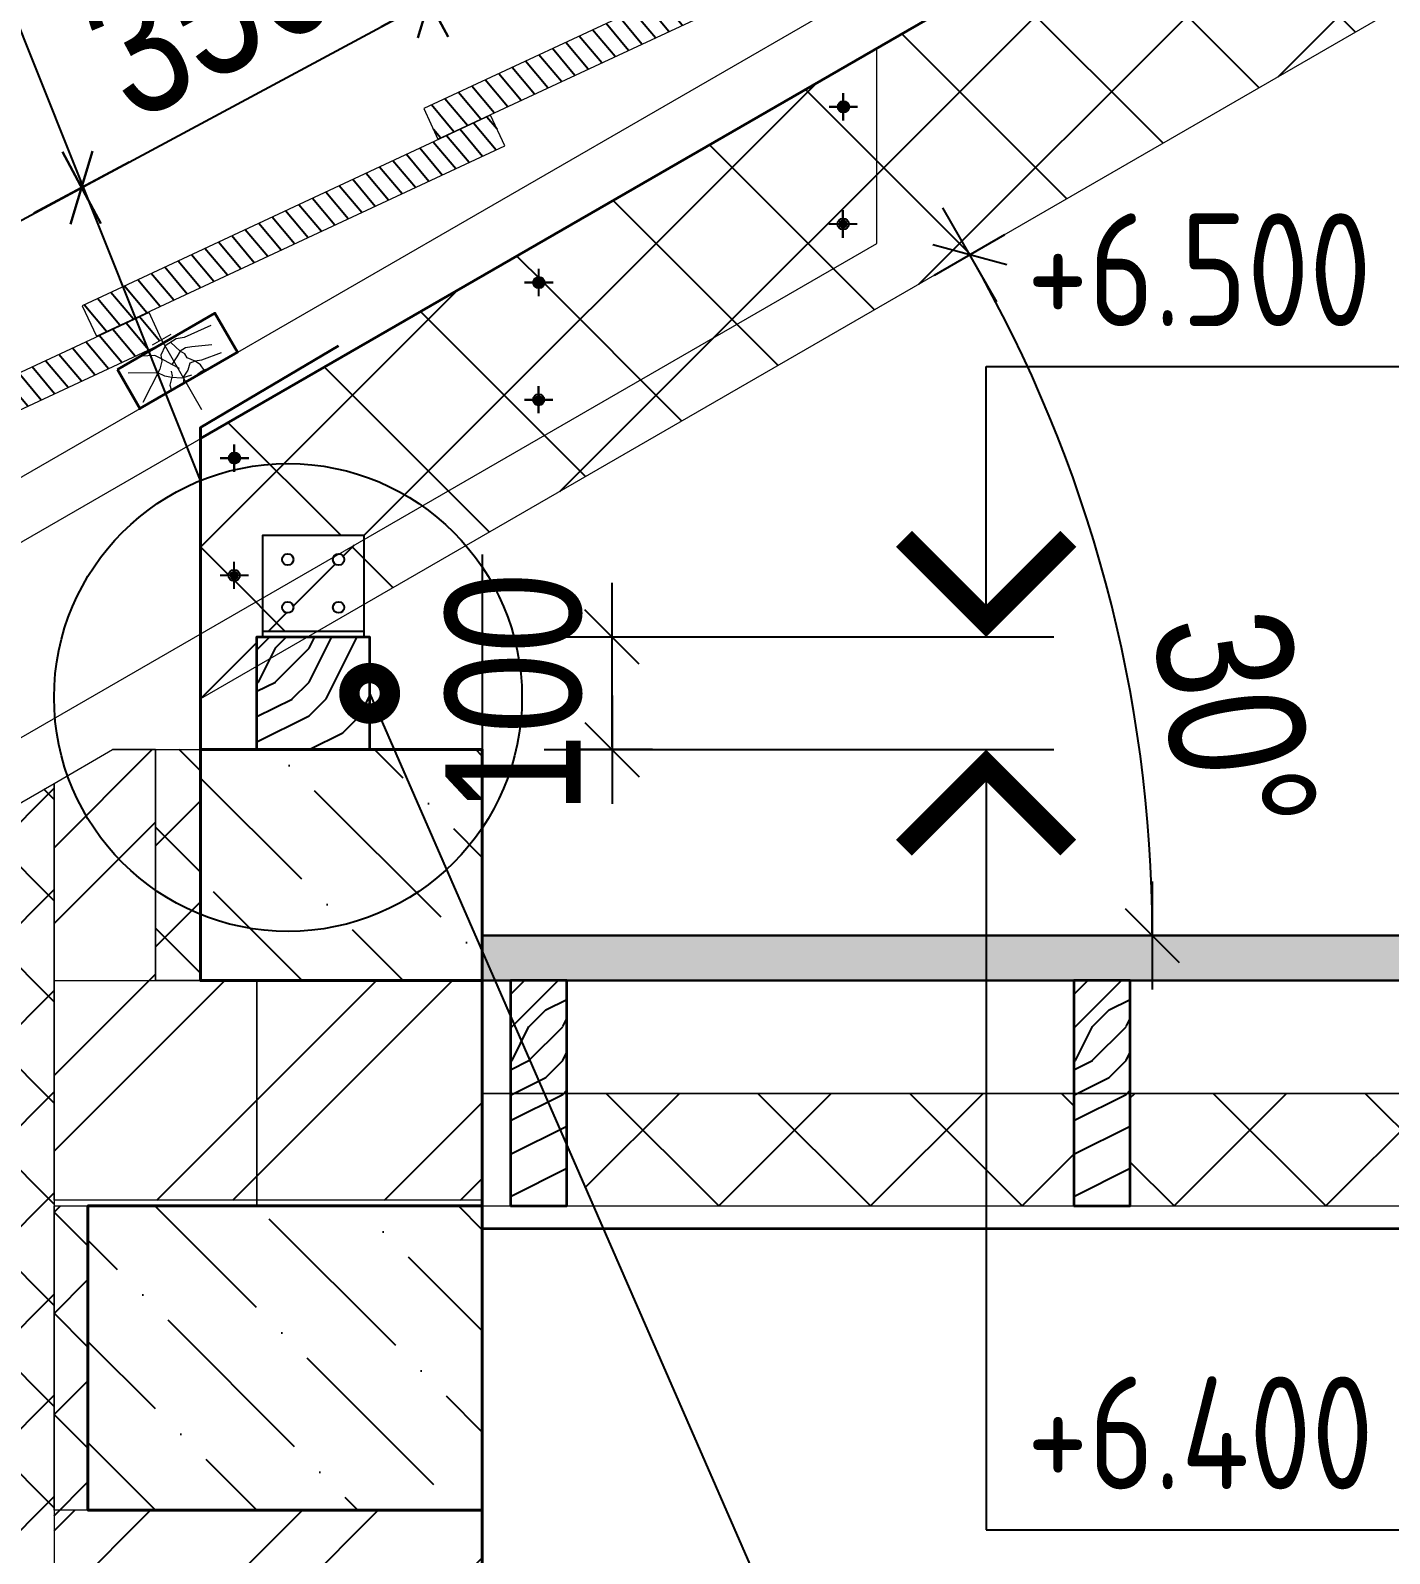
# Model space of a CAD drawing. Extents: x -12289450 to -10763036, y -7834513 to -6150123.
# Drawn here: x -10916140 to -10914934, y -7677558 to -7676207 of the extents above; entities that cross this region are included whole.
import ezdxf

# ---------------------------------------------------------------- set-up
doc = ezdxf.new("R2010")
doc.units = 0
doc.header["$LTSCALE"] = 25
doc.header["$PDMODE"] = 35
doc.linetypes.add('CENTER', pattern=[50.8, 31.75, -6.35, 6.35, -6.35])
doc.linetypes.add('HIDDEN', pattern=[9.525, 6.35, -3.175])
doc.layers.get('DefPoints').update_dxf_attribs({"color": 10, "lineweight": 30})
for name, color, linetype in [('004-ВСПЛИНИИ', 15, 'Continuous'), ('005-РАЗМЕРЫ', 252, 'Continuous'), ('008-ШТРИХОВКА', 252, 'Continuous'), ('014-ОСИ', 251, 'CENTER'), ('1рамка1', 7, 'Continuous'), ('Крыши', 7, 'Continuous'), ('Примечания', 7, 'Continuous')]:
    doc.layers.add(name, color=color, linetype=linetype)
for name, color, linetype, lineweight in [('RAZMER', 7, 'Continuous', 9), ('Перегор', 4, 'Continuous', 20), ('Стена', 7, 'Continuous', 5), ('СТЕНЫ', 5, 'Continuous', 40), ('Штрих', 9, 'Continuous', 13)]:
    doc.layers.add(name, color=color, linetype=linetype, lineweight=lineweight)
doc.styles.add('GOST 2.304', font='cs_gost2304.shx')
doc.styles.add('TXT0', font='txt', dxfattribs={"width": 0.8})
doc.dimstyles.new('Копия 3 РАЗМЕРЫ 3', dxfattribs={"dimscale": 30, "dimtxt": 4, "dimasz": 0.08, "dimexe": 0, "dimexo": 0, "dimgap": 0.9, "dimtad": 1, "dimdec": 0, "dimzin": 0, "dimdsep": 46, "dimtxsty": 'TXT0', "dimblk1": 'A8MITTA', "dimblk2": 'A8MITTA', "dimsah": 1, "dimcen": 0.3, "dimse1": 1, "dimse2": 1, "dimadec": 0, "dimazin": 0, "dimtp": 6, "dimtm": 6, "dimtfac": 1, "dimtdec": 0, "dimtofl": 0, "dimtmove": 0, "dimatfit": 3, "dimldrblk": 'A8MITTA', "dimfxl": 0, "dimtolj": 1, "dimtzin": 0, "dimarcsym": 0})

# ---------------------------------------------------------------- blocks, each defined once
blk = doc.blocks.new('A8MITTA', base_point=(3180, 3140))
for p, q in [((3180, 3155), (3180, 3125)), ((3170, 3130), (3190, 3150)), ((3160, 3140), (3200, 3140))]:
    blk.add_line(p, q)
blk = doc.blocks.new('*D1121')
at = {"layer": '005-РАЗМЕРЫ', "color": 0, "lineweight": -2, "ltscale": 4, "transparency": 16777216}
blk.add_arc((-10916353.1, -7677009.9), 1208.4, 0.1138, 29.8862, dxfattribs=at)
at = {"layer": 'DefPoints', "color": 0, "ltscale": 4, "transparency": 16777216}
for p in [(-10911089.2, -7673970.7), (-10915217.6, -7676596.6), (-10915739.2, -7677009.9), (-10913249.2, -7677009.9), (-10916768.8, -7677249.9)]:
    blk.add_point(p, dxfattribs=at)
at = {"layer": '005-РАЗМЕРЫ', "color": 0, "lineweight": -2, "ltscale": 4, "transparency": 16777216, "xscale": 2.4, "yscale": 2.4, "zscale": 2.4}
for p, rotation in [((-10915306.6, -7676405.7), 119.9431024038141), ((-10915144.7, -7677009.9), 270.0568976005309)]:
    blk.add_blockref('A8MITTA', p, dxfattribs=dict(at, rotation=rotation))
at = {"layer": '005-РАЗМЕРЫ', "color": 0, "ltscale": 4, "transparency": 16777216, "insert": (-10915071.7, -7676819.9), "char_height": 120, "attachment_point": 5, "rotation": 278.4331, "style": 'TXT0'}
blk.add_mtext('\\A1;30°', dxfattribs=at)
blk = doc.blocks.new('ytjtyj')
at = {"layer": 'Перегор', "linetype": 'Continuous'}
for p, q in [((-3.6, 13.4), (-21.6, 6.9)), ((-12.6, 10.2), (11.8, -56.9))]:
    blk.add_line(p, q, dxfattribs=at)
at = {"layer": 'Стена', "linetype": 'Continuous', "ltscale": 100}
blk.add_line((51.9, -12.5), (38.2, 25), dxfattribs=at)
blk.add_lwpolyline([(-55.8, -9.2), (-42.1, -46.8), (51.9, -12.5), (38.2, 25), (-55.8, -9.2)], close=True, dxfattribs=at)
at = {"layer": 'Штрих', "linetype": 'Continuous', "ltscale": 100}
for p, q in [((32.8, 15.1), (7.6, 8.6)), ((-10.2, 4.4), (-15.6, -3.3)), ((0.3, 8.6), (-10.2, 4.4)), ((2, -2.6), (-4.9, 6.5)), ((7.6, 8.6), (0.3, 8.6)), ((-20.7, -2.7), (-33.2, -0.9)), ((-15.6, -6.6), (-20.7, -2.7)), ((-15.6, -8.5), (-18.6, -15.3)), ((-15.6, -3.3), (-15.6, -8.5)), ((-7.2, -13), (-15.6, -6.6)), ((-1.7, -7.1), (-7.2, -13)), ((-1.2, -17.6), (-7.2, -13)), ((2, -2.6), (-1.7, -7.1)), ((7.1, -0.5), (2, -2.6)), ((5.7, -5.8), (2, -2.6)), ((7.2, -9.7), (5.7, -5.8)), ((12.9, -0.7), (7.1, -0.5)), ((13.7, -13.8), (7.2, -9.7)), ((30.7, -2.1), (12.9, -0.7)), ((37.5, -10.5), (19.4, -13.8)), ((-20.7, -18.1), (-46.9, -13.8)), ((-18.6, -15.3), (-38.4, -41.9)), ((-15.1, -22.2), (-20.7, -18.1)), ((-9.5, -24.4), (-15.1, -22.2)), ((-8.9, -23.1), (-12.3, -30.7)), ((-0.7, -26.6), (-9.5, -24.4)), ((-9, -18.9), (-8.9, -23.1)), ((8.3, -25.3), (-0.7, -26.6)), ((1.3, -25.2), (0.1, -30.6)), ((5.7, -20.6), (1.3, -25.2)), ((8.7, -14.8), (5.7, -20.6)), ((13.7, -13.8), (8.7, -14.8)), ((17.6, -17.7), (13.7, -13.8)), ((19.4, -13.8), (13.7, -13.8)), ((17.5, -23.8), (14, -25.5)), ((21.4, -22.6), (17.5, -23.8)), ((20.1, -23), (17.6, -17.7)), ((-12.3, -30.7), (-11.7, -34.8))]:
    blk.add_line(p, q, dxfattribs=at)
blk = doc.blocks.new('*D1092')
at = {"layer": '005-РАЗМЕРЫ', "color": 0, "lineweight": -2, "ltscale": 4, "transparency": 16777216}
blk.add_line((-10916400.9, -7676510.5), (-10916096.9, -7676347.3), dxfattribs=at)
at = {"layer": 'DefPoints', "color": 0, "ltscale": 4, "transparency": 16777216}
for p in [(-10916094.8, -7676346.1), (-10916012.4, -7676499.5), (-10916315.5, -7676674.5)]:
    blk.add_point(p, dxfattribs=at)
at = {"layer": '005-РАЗМЕРЫ', "color": 0, "lineweight": -2, "ltscale": 4, "transparency": 16777216, "xscale": 2.4, "yscale": 2.4, "zscale": 2.4}
for p, rotation in [((-10916094.8, -7676346.1), 28.24157779316131), ((-10916403, -7676511.7), 208.2415777931613)]:
    blk.add_blockref('A8MITTA', p, dxfattribs=dict(at, rotation=rotation))
at = {"layer": '005-РАЗМЕРЫ', "color": 0, "ltscale": 4, "transparency": 16777216, "insert": (-10916290, -7676352.3), "char_height": 120, "attachment_point": 5, "rotation": 28.2416, "style": 'TXT0'}
blk.add_mtext('\\A1;350', dxfattribs=at)
blk = doc.blocks.new('*D1093')
at = {"layer": '005-РАЗМЕРЫ', "color": 0, "lineweight": -2, "ltscale": 4, "transparency": 16777216}
blk.add_line((-10916092.7, -7676345), (-10915788.7, -7676181.7), dxfattribs=at)
at = {"layer": 'DefPoints', "color": 0, "ltscale": 4, "transparency": 16777216}
for p in [(-10915786.6, -7676180.6), (-10915709.3, -7676324.5), (-10916012.4, -7676499.5)]:
    blk.add_point(p, dxfattribs=at)
at = {"layer": '005-РАЗМЕРЫ', "color": 0, "lineweight": -2, "ltscale": 4, "transparency": 16777216, "xscale": 2.4, "yscale": 2.4, "zscale": 2.4}
for p, rotation in [((-10915786.6, -7676180.6), 28.24157779316131), ((-10916094.8, -7676346.1), 208.2415777931613)]:
    blk.add_blockref('A8MITTA', p, dxfattribs=dict(at, rotation=rotation))
at = {"layer": '005-РАЗМЕРЫ', "color": 0, "ltscale": 4, "transparency": 16777216, "insert": (-10915981.9, -7676186.7), "char_height": 120, "attachment_point": 5, "rotation": 28.2416, "style": 'TXT0'}
blk.add_mtext('\\A1;350', dxfattribs=at)
blk = doc.blocks.new('*D1094')
at = {"layer": '005-РАЗМЕРЫ', "color": 0, "lineweight": -2, "ltscale": 4, "transparency": 16777216}
blk.add_line((-10915784.5, -7676179.5), (-10915480.5, -7676016.2), dxfattribs=at)
at = {"layer": 'DefPoints', "color": 0, "ltscale": 4, "transparency": 16777216}
for p in [(-10915478.4, -7676015.1), (-10915406.2, -7676149.5), (-10915709.3, -7676324.5)]:
    blk.add_point(p, dxfattribs=at)
at = {"layer": '005-РАЗМЕРЫ', "color": 0, "lineweight": -2, "ltscale": 4, "transparency": 16777216, "xscale": 2.4, "yscale": 2.4, "zscale": 2.4}
for p, rotation in [((-10915478.4, -7676015.1), 28.24157779316131), ((-10915786.6, -7676180.6), 208.2415777931613)]:
    blk.add_blockref('A8MITTA', p, dxfattribs=dict(at, rotation=rotation))
at = {"layer": '005-РАЗМЕРЫ', "color": 0, "ltscale": 4, "transparency": 16777216, "insert": (-10915673.7, -7676021.2), "char_height": 120, "attachment_point": 5, "rotation": 28.2416, "style": 'TXT0'}
blk.add_mtext('\\A1;350', dxfattribs=at)
blk = doc.blocks.new('*D1108')
at = {"layer": '005-РАЗМЕРЫ', "color": 0, "lineweight": -2, "ltscale": 4, "transparency": 16777216}
blk.add_line((-10915624.1, -7676842.5), (-10915624.1, -7676747.3), dxfattribs=at)
at = {"layer": 'DefPoints', "color": 0, "ltscale": 4, "transparency": 16777216}
for p in [(-10915624.1, -7676744.9), (-10915620.5, -7676744.9), (-10915620.5, -7676844.9)]:
    blk.add_point(p, dxfattribs=at)
at = {"layer": '005-РАЗМЕРЫ', "color": 0, "lineweight": -2, "ltscale": 4, "transparency": 16777216, "xscale": 2.4, "yscale": 2.4, "zscale": 2.4}
for p, rotation in [((-10915624.1, -7676744.9), 90), ((-10915624.1, -7676844.9), 270)]:
    blk.add_blockref('A8MITTA', p, dxfattribs=dict(at, rotation=rotation))
at = {"layer": '005-РАЗМЕРЫ', "color": 0, "ltscale": 4, "transparency": 16777216, "insert": (-10915711.1, -7676794.9), "char_height": 120, "attachment_point": 5, "rotation": 90, "style": 'TXT0'}
blk.add_mtext('\\A1;100', dxfattribs=at)

msp = doc.modelspace()

# ---------------------------------------------------------------- hatches: boundary and pattern name
at = {"layer": '008-ШТРИХОВКА', "ltscale": 3}
h = msp.add_hatch(dxfattribs=at)
h.set_pattern_fill('ANSI37', color=256, scale=30)
h.set_pattern_definition([(45, (-10915989.19, -7676799.76), (-67.3519, 67.3519), []), (135, (-10915989.19, -7676799.76), (-67.3519, -67.3519), [])])
h.paths.add_polyline_path([(-10914357.1, -7675857.5), (-10914427.5, -7675781.6, -0.654736), (-10914442.6, -7675775, -1), (-10914424.6, -7675775, -0.208652), (-10914427.5, -7675781.6), (-10914357.1, -7675857.5), (-10913966.4, -7675631.9), (-10914081.8, -7675477.9, -0.449806), (-10914095, -7675475.2), (-10915389.2, -7676222.4), (-10915389.2, -7676395.6), (-10915792.5, -7676628.5, -0.063467), (-10915753.7, -7676663.8)])
h.paths.add_polyline_path([(-10915989.2, -7676606), (-10915989.2, -7676742), (-10915934.2, -7676710.3), (-10915934.2, -7676654.9), (-10915844.2, -7676654.9), (-10915844.2, -7676658.3), (-10915792.5, -7676628.5, 0.253679)])
h.paths.add_polyline_path([(-10915954.4, -7676690.2, -1), (-10915964.4, -7676690.2, -1)], flags=16)
h.paths.add_polyline_path([(-10915792.5, -7676628.5), (-10915389.2, -7676395.6), (-10915389.2, -7676222.4), (-10915989.2, -7676568.8), (-10915989.2, -7676606, -0.253679)])
h.paths.add_polyline_path([(-10915955.2, -7676586.1), (-10915954.2, -7676586.1, 1), (-10915964.2, -7676586.1), (-10915963.2, -7676586.1, -1)], flags=16)
h.paths.add_polyline_path([(-10915684.2, -7676534.3, -1), (-10915694.2, -7676534.3, -1)], flags=16)
h.paths.add_polyline_path([(-10915689.2, -7676434.3), (-10915689.2, -7676435.3, 0.425077), (-10915684, -7676430.3), (-10915685, -7676430.3, -0.427766)], flags=16)
h.paths.add_polyline_path([(-10915424, -7676378.3, -1), (-10915414, -7676378.3, -1)], flags=16)
h.paths.add_polyline_path([(-10915419, -7676278.3), (-10915419, -7676279.3, 0.425077), (-10915413.8, -7676274.3), (-10915414.8, -7676274.3, -0.427766)], flags=16)
h.paths.add_polyline_path([(-10915939.2, -7676770.9), (-10915939.2, -7676744.9), (-10915934.2, -7676744.9), (-10915934.2, -7676710.3), (-10915989.2, -7676742), (-10915989.2, -7676799.8)])
h.paths.add_polyline_path([(-10915885.5, -7676739.9), (-10915844.2, -7676716.1), (-10915844.2, -7676658.3), (-10915866.4, -7676671.1, -0.392552), (-10915861.8, -7676676.1, -1.254141), (-10915871.3, -7676674), (-10915934.2, -7676710.3), (-10915934.2, -7676739.9)], flags=17)
h.paths.add_polyline_path([(-10915916.9, -7676718.6, -1), (-10915906.9, -7676718.6, -1)], flags=16)
h.paths.add_polyline_path([(-10915871.8, -7676718.6, -1), (-10915861.8, -7676718.6, -1)], flags=16)
h.paths.add_polyline_path([(-10915753.7, -7676663.8, 0.063467), (-10915792.5, -7676628.5), (-10915844.2, -7676658.3), (-10915844.2, -7676716.1)])
h.paths.add_polyline_path([(-10912939.2, -7675009.9), (-10912934.2, -7675009.9), (-10912934.2, -7674919.9), (-10912844.2, -7674919.9), (-10912844.2, -7674984), (-10911861.7, -7674416.8, -0.141487), (-10911698.9, -7674157), (-10911737.3, -7674114), (-10914079.4, -7675466.2, -0.131652), (-10914078.2, -7675470.7, -0.236048), (-10914081.8, -7675477.9), (-10913966.4, -7675631.9), (-10912939.2, -7675038.8)])
h.paths.add_polyline_path([(-10911861.7, -7674416.8), (-10911589.2, -7674259.4), (-10911589.2, -7674229.9), (-10911584.2, -7674229.9), (-10911584.2, -7674139.9), (-10911494.2, -7674139.9), (-10911494.2, -7674204.6), (-10911196.7, -7674032.8, 0.404225)])
h.paths.add_polyline_path([(-10911089.2, -7673739.8), (-10911737.3, -7674114), (-10911698.9, -7674157, -0.248525), (-10911196.7, -7674032.8), (-10911089.2, -7673970.7), (-10911089.2, -7673970.7), (-10910714.2, -7673970.7), (-10910714.2, -7673739.8)])
at = {"layer": '008-ШТРИХОВКА'}
h = msp.add_hatch(dxfattribs=at)
h.set_pattern_fill('ANSI31', color=251, scale=4, angle=5, style=0)
h.set_pattern_definition([(130, (-22664253.002, -662320.611), (9.728764428, 8.163402643), [])])
h.paths.add_polyline_path([(-10915418.6, -7676135.2), (-10915420.2, -7676132.5), (-10915417.5, -7676130.9), (-10915428.7, -7676106.8), (-10915791.2, -7676275.9), (-10915778.6, -7676303)])
h = msp.add_hatch(dxfattribs=at)
h.set_pattern_fill('ANSI31', color=251, scale=4, angle=5, style=0)
h.set_pattern_definition([(130, (-22663949.893, -662495.611), (9.728764428, 8.163402643), [])])
h.paths.add_polyline_path([(-10915721.7, -7676310.2), (-10915723.3, -7676307.5), (-10915720.6, -7676305.9), (-10915731.8, -7676281.8), (-10916094.3, -7676450.9), (-10916081.7, -7676478)])
h = msp.add_hatch(dxfattribs=at)
h.set_pattern_fill('ANSI31', color=251, scale=4, angle=5, style=0)
h.set_pattern_definition([(130, (-22663646.784, -662670.611), (9.728764428, 8.163402643), [])])
h.paths.add_polyline_path([(-10916024.8, -7676485.2), (-10916026.4, -7676482.5), (-10916023.7, -7676480.9), (-10916034.9, -7676456.8), (-10916397.5, -7676625.9), (-10916384.8, -7676653)])
h = msp.add_hatch(dxfattribs=at)
h.set_pattern_fill('WOODFACE', color=251, scale=300, style=0, pattern_type=2)
h.set_pattern_definition([(0, (758216.9, -569530.14), (300, 300), [15, -285]), (90, (758336.9, -569425.14), (-300, 300), [30, -270]), (45, (758276.9, -569455.14), (3e-14, 300), [21.21, -63.63, 21.21, -42.42, 148.5, -127.2940687]), (45, (758201.9, -569545.14), (3e-14, 300), [21.213, -42.426, 21.213, -339.4120686]), (45, (758306.9, -569515.14), (3e-14, 300), [21.213, -403.0510686]), (45, (758336.9, -569530.14), (3e-14, 300), [21.213, -403.0510686]), (45, (758291.9, -569500.14), (3e-14, 300), [21.213, -403.0510686]), (45, (758276.9, -569485.14), (3e-14, 300), [42.426, -381.8380686]), (45, (758351.9, -569260.14), (3e-14, 300), [42.426, -381.8380686]), (45, (758246.9, -569470.14), (3e-14, 300), [84.852, -339.4120686]), (45, (758231.9, -569455.14), (3e-14, 300), [84.852, -339.4120686]), (45, (758426.9, -569365.14), (3e-14, 300), [84.852, -339.4120686]), (45, (758216.9, -569425.14), (3e-14, 300), [63.6396, -360.6244686]), (45, (758156.9, -569380.14), (3e-14, 300), [63.6396, -360.6244686]), (45, (758186.9, -569410.14), (3e-14, 300), [63.6396, -360.6244686]), (45, (758381.9, -569320.14), (3e-14, 300), [106.06602, -318.1980486]), (45, (758351.9, -569305.14), (3e-14, 300), [106.06602, -318.1980486]), (45, (758381.9, -569380.14), (3e-14, 300), [148.492424, -275.7716445]), (26.5650512, (758246.9, -569500.14), (300, 1e-07), [33.541017, -637.279374]), (26.5650512, (758306.9, -569410.14), (300, 1e-07), [33.541017, -637.279374]), (26.5650512, (758291.9, -569440.14), (300, 1e-07), [33.541017, -637.279374]), (26.5650512, (758231.9, -569530.14), (300, 1e-07), [67.08204, -603.738353]), (26.5650512, (758291.9, -569395.14), (300, 1e-07), [100.623059, -570.197334]), (26.5650512, (758261.9, -569380.14), (300, 1e-07), [134.1640785, -536.6563146]), (26.5650512, (758231.9, -569365.14), (300, 1e-07), [134.1640785, -536.6563146]), (26.5650512, (758186.9, -569275.14), (300, 1e-07), [134.1640785, -536.6563146]), (26.5650512, (758186.9, -569305.14), (300, 1e-07), [167.7051, -503.115293]), (26.5650512, (758201.9, -569335.14), (300, 1e-07), [167.7051, -503.115293]), (63.4349488, (758306.9, -569455.14), (2e-08, 300), [33.541017, -637.279374]), (63.4349488, (758261.9, -569485.14), (2e-08, 300), [33.541017, -637.279374]), (63.4349488, (758216.9, -569530.14), (2e-08, 300), [67.08204, -603.738353]), (63.4349488, (758306.9, -569485.14), (2e-08, 300), [67.08204, -603.738353]), (63.4349488, (758186.9, -569545.14), (2e-08, 300), [100.623059, -570.197334]), (63.4349488, (758156.9, -569545.14), (2e-08, 300), [134.1640785, -536.6563146]), (63.4349488, (758426.9, -569530.14), (2e-08, 300), [134.1640785, -536.6563146]), (63.4349488, (758321.9, -569500.14), (2e-08, 300), [134.1640785, -536.6563146]), (63.4349488, (758381.9, -569530.14), (2e-08, 300), [167.7051, -503.115293]), (63.4349488, (758351.9, -569515.14), (2e-08, 300), [167.7051, -503.115293])])
h.paths.add_polyline_path([(-10915839.2, -7676844.9), (-10915839.2, -7676744.9), (-10915939.2, -7676744.9), (-10915939.2, -7676844.9)])
h = msp.add_hatch(dxfattribs=at)
h.set_pattern_fill('WOODFACE', color=251, scale=300, style=0, pattern_type=2)
h.set_pattern_definition([(0, (758216.9, -569530.14), (300, 300), [15, -285]), (90, (758336.9, -569425.14), (-300, 300), [30, -270]), (45, (758276.9, -569455.14), (3e-14, 300), [21.21, -63.63, 21.21, -42.42, 148.5, -127.2940687]), (45, (758201.9, -569545.14), (3e-14, 300), [21.213, -42.426, 21.213, -339.4120686]), (45, (758306.9, -569515.14), (3e-14, 300), [21.213, -403.0510686]), (45, (758336.9, -569530.14), (3e-14, 300), [21.213, -403.0510686]), (45, (758291.9, -569500.14), (3e-14, 300), [21.213, -403.0510686]), (45, (758276.9, -569485.14), (3e-14, 300), [42.426, -381.8380686]), (45, (758351.9, -569260.14), (3e-14, 300), [42.426, -381.8380686]), (45, (758246.9, -569470.14), (3e-14, 300), [84.852, -339.4120686]), (45, (758231.9, -569455.14), (3e-14, 300), [84.852, -339.4120686]), (45, (758426.9, -569365.14), (3e-14, 300), [84.852, -339.4120686]), (45, (758216.9, -569425.14), (3e-14, 300), [63.6396, -360.6244686]), (45, (758156.9, -569380.14), (3e-14, 300), [63.6396, -360.6244686]), (45, (758186.9, -569410.14), (3e-14, 300), [63.6396, -360.6244686]), (45, (758381.9, -569320.14), (3e-14, 300), [106.06602, -318.1980486]), (45, (758351.9, -569305.14), (3e-14, 300), [106.06602, -318.1980486]), (45, (758381.9, -569380.14), (3e-14, 300), [148.492424, -275.7716445]), (26.5650512, (758246.9, -569500.14), (300, 1e-07), [33.541017, -637.279374]), (26.5650512, (758306.9, -569410.14), (300, 1e-07), [33.541017, -637.279374]), (26.5650512, (758291.9, -569440.14), (300, 1e-07), [33.541017, -637.279374]), (26.5650512, (758231.9, -569530.14), (300, 1e-07), [67.08204, -603.738353]), (26.5650512, (758291.9, -569395.14), (300, 1e-07), [100.623059, -570.197334]), (26.5650512, (758261.9, -569380.14), (300, 1e-07), [134.1640785, -536.6563146]), (26.5650512, (758231.9, -569365.14), (300, 1e-07), [134.1640785, -536.6563146]), (26.5650512, (758186.9, -569275.14), (300, 1e-07), [134.1640785, -536.6563146]), (26.5650512, (758186.9, -569305.14), (300, 1e-07), [167.7051, -503.115293]), (26.5650512, (758201.9, -569335.14), (300, 1e-07), [167.7051, -503.115293]), (63.4349488, (758306.9, -569455.14), (2e-08, 300), [33.541017, -637.279374]), (63.4349488, (758261.9, -569485.14), (2e-08, 300), [33.541017, -637.279374]), (63.4349488, (758216.9, -569530.14), (2e-08, 300), [67.08204, -603.738353]), (63.4349488, (758306.9, -569485.14), (2e-08, 300), [67.08204, -603.738353]), (63.4349488, (758186.9, -569545.14), (2e-08, 300), [100.623059, -570.197334]), (63.4349488, (758156.9, -569545.14), (2e-08, 300), [134.1640785, -536.6563146]), (63.4349488, (758426.9, -569530.14), (2e-08, 300), [134.1640785, -536.6563146]), (63.4349488, (758321.9, -569500.14), (2e-08, 300), [134.1640785, -536.6563146]), (63.4349488, (758381.9, -569530.14), (2e-08, 300), [167.7051, -503.115293]), (63.4349488, (758351.9, -569515.14), (2e-08, 300), [167.7051, -503.115293])])
h.paths.add_polyline_path([(-10915839.2, -7676844.9), (-10915839.2, -7676744.9), (-10915939.2, -7676744.9), (-10915939.2, -7676844.9)])
at = {"layer": '008-ШТРИХОВКА', "lineweight": 25, "ltscale": 4}
h = msp.add_hatch(dxfattribs=at)
h.set_pattern_fill('ANSI32', color=256, scale=15, style=0)
h.set_pattern_definition([(45, (-10916119.19, -7680164.88), (-101.028, 101.028), []), (45, (-10916051.84, -7680164.88), (-101.028, 101.028), [])])
h.paths.add_polyline_path([(-10916029.2, -7676844.9), (-10916067.3, -7676844.9), (-10916119.2, -7676874.8), (-10916119.2, -7677049.9), (-10916029.2, -7677049.9)])
h.paths.add_polyline_path([(-10915939.2, -7677049.9), (-10916119.2, -7677049.9), (-10916119.2, -7677244.9), (-10915939.2, -7677244.9)])
h.paths.add_polyline_path([(-10915739.2, -7677049.9), (-10915939.2, -7677049.9), (-10915939.2, -7677244.9), (-10915739.2, -7677244.9)])
h.paths.add_polyline_path([(-10915739.2, -7677519.9), (-10916119.2, -7677519.9), (-10916119.2, -7677619.9), (-10915739.2, -7677619.9)])
h.paths.add_polyline_path([(-10916119.2, -7677811.4), (-10915739.2, -7677811.4), (-10915739.2, -7677619.9), (-10916119.2, -7677619.9)])
at = {"layer": '008-ШТРИХОВКА', "ltscale": 4}
h = msp.add_hatch(dxfattribs=at)
h.set_pattern_fill('ANSI37', color=256, scale=20, style=0)
h.set_pattern_definition([(45, (-11303563.864, -7026167.72), (-44.9012806, 44.9012806), []), (135, (-11303563.864, -7026167.72), (-44.9012806, -44.9012806), [])])
h.paths.add_polyline_path([(-10915989.2, -7676844.9), (-10916029.2, -7676844.9), (-10916029.2, -7677049.9), (-10915989.2, -7677049.9)])
h = msp.add_hatch(dxfattribs=at)
h.set_pattern_fill('ANSI36', color=256, scale=20, angle=90, style=0)
h.set_pattern_definition([(135, (-10915989.2, -7677049.875), (-123.479, 33.676), [158.75, -31.75, 0, -31.75])])
h.paths.add_polyline_path([(-10915739.2, -7676844.9), (-10915989.2, -7676844.9), (-10915989.2, -7677049.9), (-10915739.2, -7677049.9)])
h = msp.add_hatch(dxfattribs=at)
h.set_pattern_fill('ANSI37', color=256, scale=20, style=0)
h.set_pattern_definition([(45, (-10916169.19, -7681149.875), (-44.9013, 44.9013), []), (135, (-10916169.19, -7681149.875), (-44.9013, -44.9013), [])])
h.paths.add_polyline_path([(-10916169.2, -7677811.4), (-10916119.2, -7677811.4), (-10916119.2, -7677519.9), (-10916119.2, -7677519.9), (-10916119.2, -7677244.9), (-10916119.2, -7677244.9), (-10916119.2, -7677049.9), (-10916119.2, -7677049.9), (-10916119.2, -7676874.8), (-10916169.2, -7676903.7)])
h.paths.add_polyline_path([(-10916119.2, -7677619.9), (-10916111.4, -7677811.4), (-10916119.2, -7677843)])
at = {"layer": '008-ШТРИХОВКА'}
h = msp.add_hatch(dxfattribs=at)
h.set_pattern_fill('WOODFACE', color=251, scale=300, style=0, pattern_type=2)
h.set_pattern_definition([(0, (-10915678.08, -7677234.88), (300, 300), [15, -285]), (90, (-10915558.08, -7677129.88), (-300, 300), [30, -270]), (45, (-10915618.08, -7677159.88), (3e-14, 300), [21.21, -63.63, 21.21, -42.42, 148.5, -127.294]), (45, (-10915693.08, -7677249.88), (3e-14, 300), [21.213, -42.426, 21.213, -339.412]), (45, (-10915588.08, -7677219.88), (3e-14, 300), [21.213, -403.051]), (45, (-10915558.08, -7677234.88), (3e-14, 300), [21.213, -403.051]), (45, (-10915603.08, -7677204.88), (3e-14, 300), [21.213, -403.051]), (45, (-10915618.08, -7677189.88), (3e-14, 300), [42.426, -381.838]), (45, (-10915543.08, -7676964.88), (3e-14, 300), [42.426, -381.838]), (45, (-10915648.08, -7677174.88), (3e-14, 300), [84.852, -339.412]), (45, (-10915663.08, -7677159.88), (3e-14, 300), [84.852, -339.412]), (45, (-10915468.08, -7677069.88), (3e-14, 300), [84.852, -339.412]), (45, (-10915678.08, -7677129.88), (3e-14, 300), [63.64, -360.6245]), (45, (-10915738.08, -7677084.88), (3e-14, 300), [63.64, -360.6245]), (45, (-10915708.08, -7677114.88), (3e-14, 300), [63.64, -360.6245]), (45, (-10915513.08, -7677024.88), (3e-14, 300), [106.066, -318.198]), (45, (-10915543.08, -7677009.88), (3e-14, 300), [106.066, -318.198]), (45, (-10915513.08, -7677084.88), (3e-14, 300), [148.4924, -275.772]), (26.565, (-10915648.08, -7677204.88), (300, 1e-07), [33.541, -637.279]), (26.565, (-10915588.08, -7677114.88), (300, 1e-07), [33.541, -637.279]), (26.565, (-10915603.08, -7677144.88), (300, 1e-07), [33.541, -637.279]), (26.565, (-10915663.08, -7677234.88), (300, 1e-07), [67.082, -603.738]), (26.565, (-10915603.08, -7677099.88), (300, 1e-07), [100.623, -570.197]), (26.565, (-10915633.08, -7677084.88), (300, 1e-07), [134.164, -536.656]), (26.565, (-10915663.08, -7677069.88), (300, 1e-07), [134.164, -536.656]), (26.565, (-10915708.08, -7676979.88), (300, 1e-07), [134.164, -536.656]), (26.565, (-10915708.08, -7677009.88), (300, 1e-07), [167.705, -503.115]), (26.565, (-10915693.08, -7677039.88), (300, 1e-07), [167.705, -503.115]), (63.435, (-10915588.08, -7677159.88), (2e-08, 300), [33.541, -637.279]), (63.435, (-10915633.08, -7677189.88), (2e-08, 300), [33.541, -637.279]), (63.435, (-10915678.08, -7677234.88), (2e-08, 300), [67.082, -603.738]), (63.435, (-10915588.08, -7677189.88), (2e-08, 300), [67.082, -603.738]), (63.435, (-10915708.08, -7677249.88), (2e-08, 300), [100.623, -570.197]), (63.435, (-10915738.08, -7677249.88), (2e-08, 300), [134.164, -536.656]), (63.435, (-10915468.08, -7677234.88), (2e-08, 300), [134.164, -536.656]), (63.435, (-10915573.08, -7677204.88), (2e-08, 300), [134.164, -536.656]), (63.435, (-10915513.08, -7677234.88), (2e-08, 300), [167.705, -503.115]), (63.435, (-10915543.08, -7677219.88), (2e-08, 300), [167.705, -503.115])])
h.paths.add_polyline_path([(-10910869.2, -7677050), (-10910919.2, -7677050), (-10910927.1, -7677049.9), (-10910877.1, -7677049.9)], flags=16)
h.paths.add_polyline_path([(-10913249.2, -7677050), (-10913249.2, -7677009.9), (-10915738.1, -7677009.9), (-10915738.1, -7677050)])
h.paths.add_polyline_path([(-10913249.2, -7677009.9), (-10913249.2, -7677050), (-10905239.2, -7677050.1), (-10905239.2, -7677009.9)])
h = msp.add_hatch(dxfattribs=at)
h.set_pattern_fill('WOODFACE', color=251, scale=300, style=0, pattern_type=2)
h.set_pattern_definition([(0, (758441.9, -569866.07), (300, 300), [15, -285]), (90, (758561.9, -569761.07), (-300, 300), [30, -270]), (45, (758501.91, -569791.07), (3e-14, 300), [21.21, -63.63, 21.21, -42.42, 148.5, -127.2940687]), (45, (758426.91, -569881.07), (3e-14, 300), [21.213, -42.426, 21.213, -339.4120686]), (45, (758531.91, -569851.07), (3e-14, 300), [21.213, -403.0510686]), (45, (758561.91, -569866.07), (3e-14, 300), [21.213, -403.0510686]), (45, (758516.91, -569836.07), (3e-14, 300), [21.213, -403.0510686]), (45, (758501.91, -569821.07), (3e-14, 300), [42.426, -381.8380686]), (45, (758576.91, -569596.07), (3e-14, 300), [42.426, -381.8380686]), (45, (758471.91, -569806.07), (3e-14, 300), [84.852, -339.4120686]), (45, (758456.91, -569791.07), (3e-14, 300), [84.852, -339.4120686]), (45, (758651.91, -569701.07), (3e-14, 300), [84.852, -339.4120686]), (45, (758441.91, -569761.07), (3e-14, 300), [63.6396, -360.6244686]), (45, (758381.91, -569716.07), (3e-14, 300), [63.6396, -360.6244686]), (45, (758411.91, -569746.07), (3e-14, 300), [63.6396, -360.6244686]), (45, (758606.91, -569656.07), (3e-14, 300), [106.06602, -318.1980486]), (45, (758576.91, -569641.07), (3e-14, 300), [106.06602, -318.1980486]), (45, (758606.91, -569716.07), (3e-14, 300), [148.492424, -275.7716445]), (26.5650512, (758471.91, -569836.07), (300, 1e-07), [33.541017, -637.279374]), (26.5650512, (758531.91, -569746.07), (300, 1e-07), [33.541017, -637.279374]), (26.5650512, (758516.91, -569776.07), (300, 1e-07), [33.541017, -637.279374]), (26.5650512, (758456.91, -569866.07), (300, 1e-07), [67.08204, -603.738353]), (26.5650512, (758516.91, -569731.07), (300, 1e-07), [100.623059, -570.197334]), (26.5650512, (758486.91, -569716.07), (300, 1e-07), [134.1640785, -536.6563146]), (26.5650512, (758456.91, -569701.07), (300, 1e-07), [134.1640785, -536.6563146]), (26.5650512, (758411.91, -569611.07), (300, 1e-07), [134.1640785, -536.6563146]), (26.5650512, (758411.91, -569641.07), (300, 1e-07), [167.7051, -503.115293]), (26.5650512, (758426.91, -569671.07), (300, 1e-07), [167.7051, -503.115293]), (63.4349488, (758531.91, -569791.07), (2e-08, 300), [33.541017, -637.279374]), (63.4349488, (758486.91, -569821.07), (2e-08, 300), [33.541017, -637.279374]), (63.4349488, (758441.91, -569866.07), (2e-08, 300), [67.08204, -603.738353]), (63.4349488, (758531.91, -569821.07), (2e-08, 300), [67.08204, -603.738353]), (63.4349488, (758411.91, -569881.07), (2e-08, 300), [100.623059, -570.197334]), (63.4349488, (758381.91, -569881.07), (2e-08, 300), [134.1640785, -536.6563146]), (63.4349488, (758651.91, -569866.07), (2e-08, 300), [134.1640785, -536.6563146]), (63.4349488, (758546.91, -569836.07), (2e-08, 300), [134.1640785, -536.6563146]), (63.4349488, (758606.91, -569866.07), (2e-08, 300), [167.7051, -503.115293]), (63.4349488, (758576.91, -569851.07), (2e-08, 300), [167.7051, -503.115293])])
h.paths.add_polyline_path([(-10915664.2, -7677249.9), (-10915664.2, -7677049.9), (-10915714.2, -7677049.9), (-10915714.2, -7677249.9)])
h = msp.add_hatch(dxfattribs=at)
h.set_pattern_fill('WOODFACE', color=251, scale=300, style=0, pattern_type=2)
h.set_pattern_definition([(0, (758941.9, -569866.07), (300, 300), [15, -285]), (90, (759061.9, -569761.07), (-300, 300), [30, -270]), (45, (759001.91, -569791.07), (3e-14, 300), [21.21, -63.63, 21.21, -42.42, 148.5, -127.2940687]), (45, (758926.91, -569881.07), (3e-14, 300), [21.213, -42.426, 21.213, -339.4120686]), (45, (759031.91, -569851.07), (3e-14, 300), [21.213, -403.0510686]), (45, (759061.91, -569866.07), (3e-14, 300), [21.213, -403.0510686]), (45, (759016.91, -569836.07), (3e-14, 300), [21.213, -403.0510686]), (45, (759001.91, -569821.07), (3e-14, 300), [42.426, -381.8380686]), (45, (759076.91, -569596.07), (3e-14, 300), [42.426, -381.8380686]), (45, (758971.91, -569806.07), (3e-14, 300), [84.852, -339.4120686]), (45, (758956.91, -569791.07), (3e-14, 300), [84.852, -339.4120686]), (45, (759151.91, -569701.07), (3e-14, 300), [84.852, -339.4120686]), (45, (758941.91, -569761.07), (3e-14, 300), [63.6396, -360.6244686]), (45, (758881.91, -569716.07), (3e-14, 300), [63.6396, -360.6244686]), (45, (758911.91, -569746.07), (3e-14, 300), [63.6396, -360.6244686]), (45, (759106.91, -569656.07), (3e-14, 300), [106.06602, -318.1980486]), (45, (759076.91, -569641.07), (3e-14, 300), [106.06602, -318.1980486]), (45, (759106.91, -569716.07), (3e-14, 300), [148.492424, -275.7716445]), (26.5650512, (758971.91, -569836.07), (300, 1e-07), [33.541017, -637.279374]), (26.5650512, (759031.91, -569746.07), (300, 1e-07), [33.541017, -637.279374]), (26.5650512, (759016.91, -569776.07), (300, 1e-07), [33.541017, -637.279374]), (26.5650512, (758956.91, -569866.07), (300, 1e-07), [67.08204, -603.738353]), (26.5650512, (759016.91, -569731.07), (300, 1e-07), [100.623059, -570.197334]), (26.5650512, (758986.91, -569716.07), (300, 1e-07), [134.1640785, -536.6563146]), (26.5650512, (758956.91, -569701.07), (300, 1e-07), [134.1640785, -536.6563146]), (26.5650512, (758911.91, -569611.07), (300, 1e-07), [134.1640785, -536.6563146]), (26.5650512, (758911.91, -569641.07), (300, 1e-07), [167.7051, -503.115293]), (26.5650512, (758926.91, -569671.07), (300, 1e-07), [167.7051, -503.115293]), (63.4349488, (759031.91, -569791.07), (2e-08, 300), [33.541017, -637.279374]), (63.4349488, (758986.91, -569821.07), (2e-08, 300), [33.541017, -637.279374]), (63.4349488, (758941.91, -569866.07), (2e-08, 300), [67.08204, -603.738353]), (63.4349488, (759031.91, -569821.07), (2e-08, 300), [67.08204, -603.738353]), (63.4349488, (758911.91, -569881.07), (2e-08, 300), [100.623059, -570.197334]), (63.4349488, (758881.91, -569881.07), (2e-08, 300), [134.1640785, -536.6563146]), (63.4349488, (759151.91, -569866.07), (2e-08, 300), [134.1640785, -536.6563146]), (63.4349488, (759046.91, -569836.07), (2e-08, 300), [134.1640785, -536.6563146]), (63.4349488, (759106.91, -569866.07), (2e-08, 300), [167.7051, -503.115293]), (63.4349488, (759076.91, -569851.07), (2e-08, 300), [167.7051, -503.115293])])
h.paths.add_polyline_path([(-10915164.2, -7677249.9), (-10915164.2, -7677049.9), (-10915214.2, -7677049.9), (-10915214.2, -7677249.9)])
at = {"layer": '008-ШТРИХОВКА', "ltscale": 3}
h = msp.add_hatch(dxfattribs=at)
h.set_pattern_fill('ANSI37', color=256, scale=30)
h.set_pattern_definition([(45, (-10915664.19, -7677249.94), (-67.352, 67.352), []), (135, (-10915664.19, -7677249.94), (-67.352, -67.352), [])])
h.paths.add_polyline_path([(-10915664.2, -7677150), (-10915664.2, -7677196.1), (-10915640.7, -7677249.9), (-10915214.2, -7677249.9), (-10915214.2, -7677150)])
h.paths.add_polyline_path([(-10915164.2, -7677150), (-10915164.2, -7677249.9), (-10914764.2, -7677249.9), (-10914764.2, -7677150)])
h.paths.add_polyline_path([(-10914664.2, -7677150), (-10914664.2, -7677249.9), (-10914304.2, -7677249.9), (-10914304.2, -7677150)])
h.paths.add_polyline_path([(-10914103.4, -7677249.9), (-10914103.4, -7677150), (-10914254.2, -7677150), (-10914254.2, -7677249.9)])
h.paths.add_polyline_path([(-10913884.2, -7677249.9), (-10913884.2, -7677150), (-10914103.4, -7677150), (-10914103.4, -7677249.9)])
h.paths.add_polyline_path([(-10913514.2, -7677249.9), (-10913514.2, -7677149.9), (-10913784.2, -7677150), (-10913784.2, -7677249.9)])
h.paths.add_polyline_path([(-10913464.2, -7677149.9), (-10913464.2, -7677249.9), (-10913249.2, -7677249.9), (-10913037.8, -7677249.9), (-10912997, -7677184.9, -0.066225), (-10913039.2, -7677149.9)])
h.paths.add_polyline_path([(-10913037.8, -7677249.9), (-10912964.2, -7677249.9), (-10912964.2, -7677201.6, -0.044463), (-10912997, -7677184.9)])
h.paths.add_polyline_path([(-10913039.2, -7677149.9, 0.111015), (-10912964.2, -7677201.6), (-10912964.2, -7677149.9)])
h.paths.add_polyline_path([(-10912514.2, -7677249.9), (-10912514.2, -7677149.9), (-10912734.4, -7677149.9, -0.117291), (-10912814.2, -7677203.5), (-10912814.2, -7677249.9)])
h.paths.add_polyline_path([(-10912734.4, -7677149.9), (-10912814.2, -7677149.9), (-10912814.2, -7677203.5, 0.117291)], flags=17)
h.paths.add_polyline_path([(-10912044.2, -7677249.9), (-10912044.2, -7677149.9), (-10912464.2, -7677149.9), (-10912464.2, -7677249.9)])
h.paths.add_polyline_path([(-10911994.2, -7677149.9), (-10911994.2, -7677249.9), (-10911589.2, -7677249.9), (-10911589.2, -7677149.9)])
h.paths.add_polyline_path([(-10911589.2, -7677149.9), (-10911589.2, -7677249.9), (-10911489.2, -7677249.9), (-10911489.2, -7677149.9)])
h.paths.add_polyline_path([(-10911489.2, -7677249.9), (-10911444.2, -7677249.9), (-10911444.2, -7677149.9), (-10911489.2, -7677149.9)])
at = {"layer": '008-ШТРИХОВКА', "ltscale": 4}
h = msp.add_hatch(dxfattribs=at)
h.set_pattern_fill('ANSI37', color=256, scale=20, style=0)
h.set_pattern_definition([(45, (-10916119.19, -7677524.88), (-44.901, 44.901), []), (135, (-10916119.19, -7677524.88), (-44.901, -44.901), [])])
h.paths.add_polyline_path([(-10916089.2, -7677249.9), (-10916119.2, -7677249.9), (-10916119.2, -7677524.9), (-10916089.2, -7677524.9)])
h = msp.add_hatch(dxfattribs=at)
h.set_pattern_fill('ANSI36', color=256, scale=20, angle=90, style=0)
h.set_pattern_definition([(135, (-10916119.193, -7677519.88), (-123.4785, 33.676), [158.75, -31.75, 0, -31.75])])
h.paths.add_polyline_path([(-10915739.2, -7677249.9), (-10915739.2, -7677519.9), (-10916089.2, -7677519.9), (-10916089.2, -7677249.9)])
at = {"layer": 'Перегор', "linetype": 'Continuous', "ltscale": 5}
h = msp.add_hatch(color=256, dxfattribs=at)
edge = h.paths.add_edge_path()
edge.add_arc((-10915418.8, -7676274.3), 4.01, 180, 540, ccw=False)
h = msp.add_hatch(color=256, dxfattribs=at)
edge = h.paths.add_edge_path()
edge.add_arc((-10915419, -7676378.3), 4.01, 180, 540, ccw=False)
h = msp.add_hatch(color=256, dxfattribs=at)
edge = h.paths.add_edge_path()
edge.add_arc((-10915689, -7676430.3), 4.01, 180, 540, ccw=False)
h = msp.add_hatch(color=256, dxfattribs=at)
edge = h.paths.add_edge_path()
edge.add_arc((-10915689.2, -7676534.3), 4.01, 180, 540, ccw=False)
h = msp.add_hatch(color=256, dxfattribs=at)
edge = h.paths.add_edge_path()
edge.add_arc((-10915959.2, -7676586.1), 4.01, 180, 540, ccw=False)
h = msp.add_hatch(color=256, dxfattribs=at)
edge = h.paths.add_edge_path()
edge.add_arc((-10915959.4, -7676690.2), 4.01, 180, 540, ccw=False)

# ---------------------------------------------------------------- linework, layer by layer
at = {"lineweight": 25, "ltscale": 20}
msp.add_line((-10915839.2, -7676794.9), (-10915324.6, -7677974.5), dxfattribs=at)
at = {"lineweight": 25, "ltscale": 20, "const_width": 36}
msp.add_lwpolyline([(-10915848.2, -7676795.7, -1), (-10915830.2, -7676794.1, -1)], format="xyb", close=True, dxfattribs=at)
at = {"layer": '004-ВСПЛИНИИ', "color": 1}
msp.add_line((-10915989.2, -7676606), (-10916336.6, -7675735.8), dxfattribs=at)
msp.add_circle((-10915911.6, -7676798.6), 207.6, dxfattribs=at)
at = {"layer": '008-ШТРИХОВКА', "ltscale": 3}
msp.add_lwpolyline([(-10915739.2, -7677150), (-10909989.2, -7677149.9)], dxfattribs=at)
at = {"layer": '014-ОСИ'}
msp.add_lwpolyline([(-10915739.2, -7676671.8), (-10915739.2, -7678056.7)], dxfattribs=at)
msp.add_lwpolyline([(-10915739.2, -7676671.8), (-10915739.2, -7678056.7)], dxfattribs=at)
at = {"layer": '1рамка1', "color": 7, "lineweight": 25, "ltscale": 133.333333}
msp.add_line((-10915844.2, -7676739.9), (-10915934.2, -7676739.9), dxfattribs=at)
msp.add_lwpolyline([(-10915934.2, -7676744.9), (-10915844.2, -7676744.9), (-10915844.2, -7676654.9), (-10915934.2, -7676654.9), (-10915934.2, -7676744.9)], close=True, dxfattribs=at)
for centre in [(-10915418.8, -7676274.3), (-10915419, -7676378.3), (-10915689, -7676430.3), (-10915689.2, -7676534.3), (-10915959.2, -7676586.1), (-10915911.9, -7676676.1), (-10915866.8, -7676676.1), (-10915959.4, -7676690.2), (-10915911.9, -7676718.6), (-10915866.8, -7676718.6)]:
    msp.add_circle(centre, 5, dxfattribs=at)
at = {"layer": 'RAZMER', "ltscale": 4}
for p, q in [((-10916939.2, -7677059.6), (-10911089.2, -7673682.1)), ((-10916909.2, -7677100), (-10912638.1, -7674634.1)), ((-10915389.2, -7676395.6), (-10915389.2, -7676222.4)), ((-10916834.2, -7677229.9), (-10915389.2, -7676395.6))]:
    msp.add_line(p, q, dxfattribs=at)
for points in [[(-10911089.2, -7673970.7), (-10915989.2, -7676799.8), (-10915989.2, -7676568.8), (-10911089.2, -7673739.8)], [(-10911089.2, -7673970.7), (-10915989.2, -7676799.8), (-10915989.2, -7676568.8), (-10911089.2, -7673739.8)], [(-10915739.2, -7677250), (-10909849.2, -7677249.9)]]:
    msp.add_lwpolyline(points, dxfattribs=at)
at = {"layer": 'RAZMER', "color": 1, "lineweight": 35, "ltscale": 4}
msp.add_lwpolyline([(-10915939.2, -7676844.9), (-10915939.2, -7676744.9), (-10915839.2, -7676744.9), (-10915839.2, -7676844.9), (-10915939.2, -7676844.9)], dxfattribs=at)
at = {"layer": 'Крыши', "color": 4, "lineweight": 35, "ltscale": 3}
for points in [[(-10915714.2, -7677249.9), (-10915664.2, -7677249.9), (-10915664.2, -7677049.9), (-10915714.2, -7677049.9)], [(-10915214.2, -7677249.9), (-10915164.2, -7677249.9), (-10915164.2, -7677049.9), (-10915214.2, -7677049.9)]]:
    msp.add_lwpolyline(points, close=True, dxfattribs=at)
at = {"layer": 'Крыши', "lineweight": 35, "ltscale": 3}
msp.add_lwpolyline([(-10915739.2, -7677270), (-10909849.2, -7677269.9)], dxfattribs=at)
at = {"layer": 'Перегор', "linetype": 'Continuous', "lineweight": 40, "ltscale": 100}
msp.add_line((-10915989.2, -7676568.8), (-10911089.2, -7673739.8), dxfattribs=at)
at = {"layer": 'Перегор', "linetype": 'Continuous', "ltscale": 100}
for points in [[(-10915791.2, -7676275.9), (-10915778.6, -7676303), (-10915416, -7676134), (-10915428.7, -7676106.8)], [(-10916094.3, -7676450.9), (-10916081.7, -7676478), (-10915719.2, -7676309), (-10915731.8, -7676281.8)], [(-10916397.5, -7676625.9), (-10916384.8, -7676653), (-10916022.3, -7676484), (-10916034.9, -7676456.8)]]:
    msp.add_lwpolyline(points, close=True, dxfattribs=at)
at = {"layer": 'Перегор', "linetype": 'Continuous', "ltscale": 5, "const_width": 2}
for points in [[(-10915419, -7676262), (-10915419, -7676286.5)], [(-10915406.1, -7676274.3), (-10915431.6, -7676274.3)], [(-10915419.2, -7676366), (-10915419.2, -7676390.6)], [(-10915406.3, -7676378.3), (-10915431.8, -7676378.3)], [(-10915689.2, -7676418), (-10915689.2, -7676442.5)], [(-10915676.3, -7676430.3), (-10915701.8, -7676430.3)], [(-10915689.4, -7676522), (-10915689.4, -7676546.5)], [(-10915676.4, -7676534.3), (-10915701.9, -7676534.3)], [(-10915959.4, -7676573.9), (-10915959.4, -7676598.4)], [(-10915946.4, -7676586.1), (-10915971.9, -7676586.1)], [(-10915959.6, -7676677.9), (-10915959.6, -7676702.4)], [(-10915946.6, -7676690.2), (-10915972.1, -7676690.2)]]:
    msp.add_lwpolyline(points, dxfattribs=at)
at = {"layer": 'Перегор', "linetype": 'Continuous', "lineweight": 40, "ltscale": 100}
msp.add_lwpolyline([(-10915794.2, -7676844.9), (-10915794.2, -7676844.9), (-10915989.2, -7676844.9), (-10915989.2, -7676559), (-10915866.8, -7676486.6)], dxfattribs=at)
at = {"layer": 'Перегор', "linetype": 'Continuous', "ltscale": 5}
for centre in [(-10915418.8, -7676274.3), (-10915689, -7676430.3), (-10915959.2, -7676586.1)]:
    msp.add_circle(centre, 4.01, dxfattribs=at)
at = {"layer": 'Примечания', "linetype": 'Continuous', "lineweight": 25, "ltscale": 40}
for p, q in [((-10915292.1, -7676744.9), (-10915292.1, -7676504.9)), ((-10915292.1, -7676504.9), (-10914786.1, -7676504.9)), ((-10915684.3, -7676744.9), (-10915232.1, -7676744.9)), ((-10915684.3, -7676844.9), (-10915232.1, -7676844.9)), ((-10915292.1, -7676844.9), (-10915292.1, -7677537.4)), ((-10915292.1, -7677537.4), (-10914778.6, -7677537.4))]:
    msp.add_line(p, q, dxfattribs=at)
at = {"layer": 'Примечания', "linetype": 'Continuous', "lineweight": 25, "ltscale": 40, "const_width": 20}
for points in [[(-10915365, -7676657.8), (-10915292.1, -7676730.7), (-10915219.2, -7676657.8)], [(-10915219.2, -7676931.9), (-10915292.1, -7676859), (-10915365, -7676931.9)]]:
    msp.add_lwpolyline(points, dxfattribs=at)
at = {"layer": 'СТЕНЫ', "color": 2}
msp.add_lwpolyline([(-10916063.1, -7676507.6), (-10916043.1, -7676542.2), (-10915956.5, -7676492.2), (-10915976.5, -7676457.6), (-10916063.1, -7676507.6)], close=True, dxfattribs=at)
at = {"layer": 'СТЕНЫ', "lineweight": 15, "ltscale": 3}
msp.add_lwpolyline([(-10916119.2, -7677049.9), (-10916119.2, -7676874.8), (-10916067.3, -7676844.9), (-10916029.2, -7676844.9), (-10916067.3, -7676844.9), (-10916029.2, -7676844.9), (-10916029.2, -7677049.9, -16.180027)], format="xyb", dxfattribs=at)
for points in [[(-10915989.2, -7676844.9), (-10915989.2, -7676844.9), (-10915989.2, -7677049.9), (-10916029.2, -7677049.9), (-10916029.2, -7676844.9), (-10915989.2, -7676844.9)], [(-10916169.2, -7677519.9), (-10916169.2, -7676903.7), (-10916119.2, -7676874.8), (-10916119.2, -7677519.9)], [(-10916119.2, -7676874.8), (-10916119.2, -7677519.9)], [(-10915739.2, -7677249.9), (-10915739.2, -7677519.9), (-10916119.2, -7677519.9), (-10916119.2, -7677249.9), (-10915739.2, -7677249.9)], [(-10916119.2, -7677519.9), (-10916119.2, -7677811.4)]]:
    msp.add_lwpolyline(points, dxfattribs=at)
at = {"layer": 'СТЕНЫ', "ltscale": 3}
msp.add_lwpolyline([(-10915739.2, -7677049.9), (-10915739.2, -7676844.9), (-10915989.2, -7676844.9), (-10915989.2, -7677049.9), (-10915739.2, -7677049.9)], close=True, dxfattribs=at)
for points in [[(-10915739.2, -7676844.9), (-10915739.2, -7677249.9)], [(-10915739.2, -7677249.9), (-10915739.2, -7677519.9), (-10916089.2, -7677519.9), (-10916089.2, -7677249.9), (-10915739.2, -7677249.9)], [(-10915739.2, -7677249.9), (-10915739.2, -7677519.9)], [(-10915739.2, -7677519.9), (-10915739.2, -7677811.4)]]:
    msp.add_lwpolyline(points, dxfattribs=at)
at = {"layer": 'СТЕНЫ', "lineweight": 30}
for points in [[(-10913249.2, -7677009.9), (-10915739.2, -7677009.9)], [(-10905239.2, -7677009.9), (-10915139.2, -7677009.9)], [(-10911589.2, -7677049.9), (-10915739.2, -7677049.9)]]:
    msp.add_lwpolyline(points, dxfattribs=at)
at = {"layer": 'СТЕНЫ', "lineweight": 9, "ltscale": 4}
msp.add_lwpolyline([(-10915739.2, -7677244.9), (-10916119.2, -7677244.9), (-10916119.2, -7677049.9), (-10915739.2, -7677049.9)], close=True, dxfattribs=at)
msp.add_lwpolyline([(-10915739.2, -7677244.9), (-10916119.2, -7677244.9), (-10916119.2, -7677049.9), (-10915739.2, -7677049.9)], close=True, dxfattribs=at)
msp.add_lwpolyline([(-10915739.2, -7677244.9), (-10916119.2, -7677244.9), (-10916119.2, -7677049.9), (-10915739.2, -7677049.9)], close=True, dxfattribs=at)
at = {"layer": 'СТЕНЫ', "color": 4, "linetype": 'HIDDEN', "lineweight": 20, "ltscale": 4}
for points in [[(-10915739.2, -7677249.9), (-10915939.2, -7677249.9), (-10915939.2, -7677049.9)], [(-10915739.2, -7677049.9), (-10915939.2, -7677049.9), (-10915939.2, -7677249.9)], [(-10915739.2, -7677049.9), (-10915939.2, -7677049.9), (-10915939.2, -7677249.9)]]:
    msp.add_lwpolyline(points, dxfattribs=at)
at = {"layer": 'СТЕНЫ', "color": 4, "lineweight": 20, "ltscale": 4}
msp.add_lwpolyline([(-10915739.2, -7677249.9), (-10913249.2, -7677249.9)], dxfattribs=at)

# ---------------------------------------------------------------- block references
at = {"layer": '005-РАЗМЕРЫ', "color": 251, "rotation": 10.00000002058262}
msp.add_blockref('ytjtyj', (-10916009.8, -7676488.9), dxfattribs=at)

# ---------------------------------------------------------------- texts
at = {"layer": 'Примечания', "linetype": 'Continuous', "lineweight": 25, "ltscale": 40, "style": 'GOST 2.304'}
for s, p in [('+6.500', (-10915256.1, -7676468.9)), ('+6.400', (-10915256.1, -7677501.4))]:
    msp.add_text(s, height=100, dxfattribs=at).set_placement(p)

# ---------------------------------------------------------------- dimensions: what is measured, and where the dimension line sits
at = {"layer": '005-РАЗМЕРЫ', "ltscale": 4}
dim = msp.add_angular_dim_2l(base=(-10915217.6, -7676596.6), line1=((-10913249.2, -7677009.9), (-10915739.2, -7677009.9)), line2=((-10911089.2, -7673970.7), (-10916768.8, -7677249.9)), dimstyle='Копия 3 РАЗМЕРЫ 3', dxfattribs=at)
dim.commit()
dim.dimension.update_dxf_attribs({"geometry": '*D1121', "text_midpoint": (-10915157.8, -7676832.7), "dimtype": 162})
for base, p1, p2, picture, middle in [((-10915478.4, -7676015.1), (-10915709.3, -7676324.5), (-10915406.2, -7676149.5), '*D1094', (-10915673.7, -7676021.2)), ((-10915786.6, -7676180.6), (-10916012.4, -7676499.5), (-10915709.3, -7676324.5), '*D1093', (-10915981.9, -7676186.7)), ((-10916094.8, -7676346.1), (-10916315.5, -7676674.5), (-10916012.4, -7676499.5), '*D1092', (-10916290, -7676352.3))]:
    dim = msp.add_linear_dim(base=base, p1=p1, p2=p2, angle=208.2416, dimstyle='Копия 3 РАЗМЕРЫ 3', dxfattribs=at)
    dim.commit()
    dim.dimension.update_dxf_attribs({"geometry": picture, "text_midpoint": middle})
dim = msp.add_linear_dim(base=(-10915624.1, -7676744.9), p1=(-10915620.5, -7676844.9), p2=(-10915620.5, -7676744.9), angle=90, dimstyle='Копия 3 РАЗМЕРЫ 3', dxfattribs=at)
dim.commit()
dim.dimension.update_dxf_attribs({"geometry": '*D1108', "text_midpoint": (-10915624.1, -7676794.9), "dimtype": 160})

doc.saveas('drawing.dxf')
